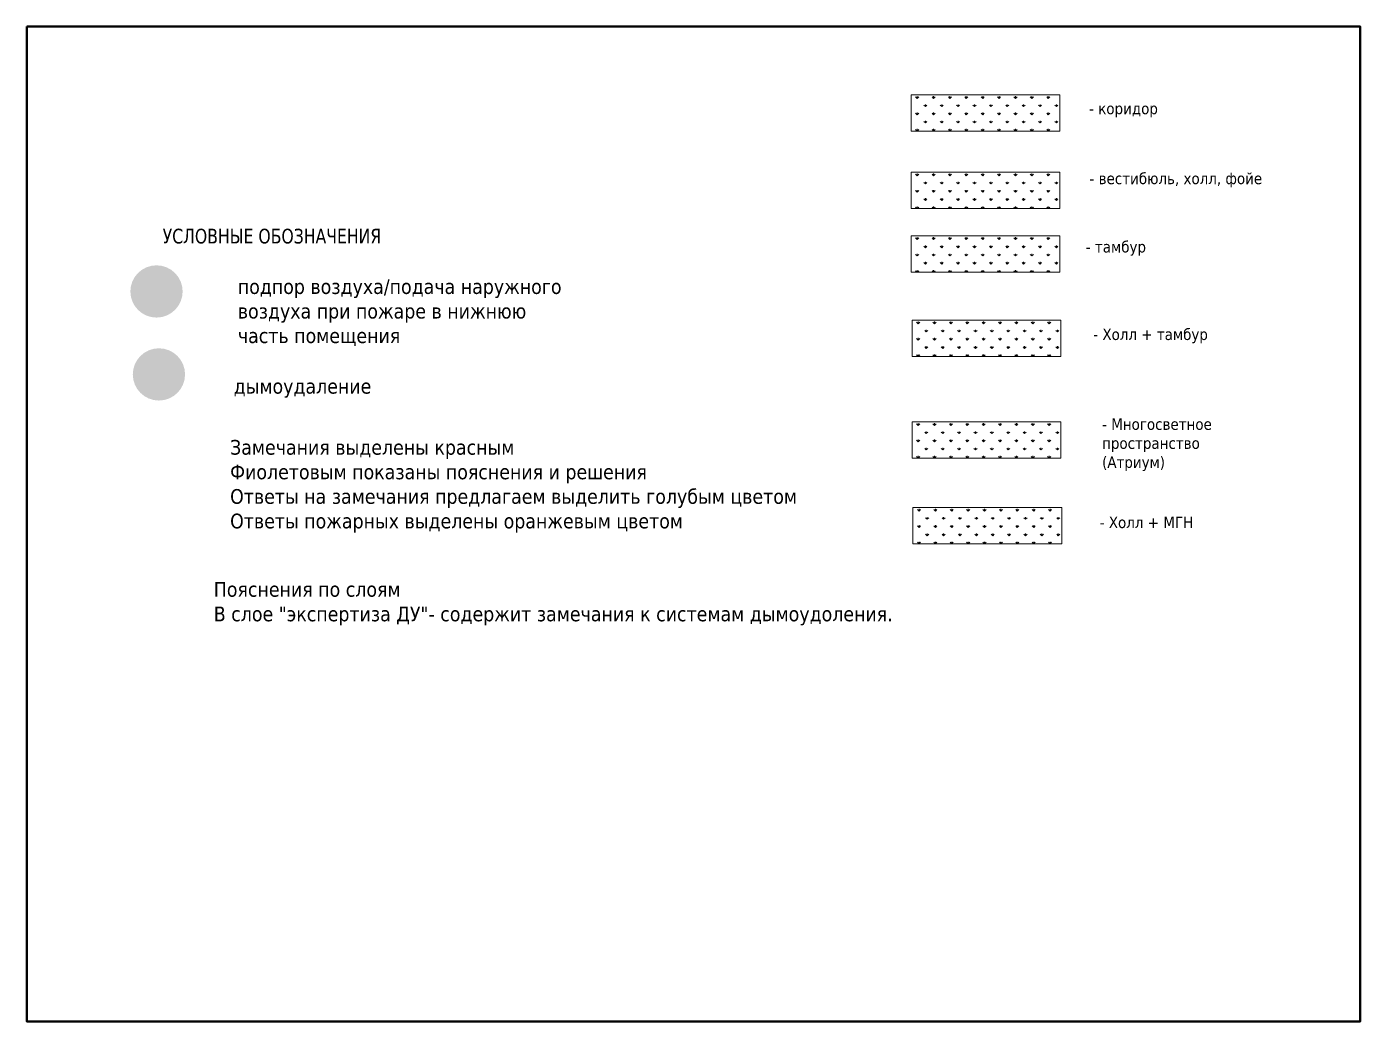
# Model space of a CAD drawing. Header units: millimetres. Extents: x -584918 to 2941280, y 3000189 to 4229862.
# Drawn here: x 337041 to 365115, y 3652219 to 3673163 of the extents above; entities that cross this region are included whole.
import ezdxf

# ---------------------------------------------------------------- set-up
doc = ezdxf.new("R2010")
doc.units = ezdxf.units.MM
doc.layers.add('экспертиза ДУ', color=1, linetype='Continuous', lineweight=0)
doc.layers.add('экспертиза условные обозначения', color=1, linetype='Continuous', lineweight=0)
doc.styles.get("Standard").update_dxf_attribs({"font": 'arial.ttf'})
doc.styles.add('ЭКСПЕРТИЗА', font='tahoma.ttf')

msp = doc.modelspace()

# ---------------------------------------------------------------- hatches: boundary and pattern name
at = {"layer": 'экспертиза ДУ', "lineweight": 0}
h = msp.add_hatch(color=5, dxfattribs=at)
edge = h.paths.add_edge_path()
edge.add_arc((339774.035, 3667587.51), 550.23, 0, 360)
h = msp.add_hatch(color=30, dxfattribs=at)
edge = h.paths.add_edge_path()
edge.add_arc((339825.083, 3665840.792), 550.23, 0, 360)
at = {"layer": 'экспертиза условные обозначения', "lineweight": 0}
h = msp.add_hatch(dxfattribs=at)
h.set_pattern_fill('GRASS', color=3, scale=9.6, style=0)
h.set_pattern_definition([(90, (474584.63, 3694239.52), (-172.42092, 172.42092), [45.72, -299.12184]), (45, (474584.63, 3694239.52), (-172.4209, 172.4209), [45.72, -198.12]), (135, (474584.63, 3694239.52), (-172.4209, -172.4209), [45.72, -198.12])])
h.paths.add_polyline_path([(355659.585, 3671728.504), (358790.919, 3671728.504), (358790.919, 3670962.449), (355659.585, 3670962.449)])
h = msp.add_hatch(dxfattribs=at)
h.set_pattern_fill('GRASS', color=6, scale=9.6, style=0)
h.set_pattern_definition([(90, (474584.63, 3692609.75), (-172.42092, 172.42092), [45.72, -299.12184]), (45, (474584.63, 3692609.75), (-172.4209, 172.4209), [45.72, -198.12]), (135, (474584.63, 3692609.75), (-172.4209, -172.4209), [45.72, -198.12])])
h.paths.add_polyline_path([(355659.585, 3670098.737), (358790.919, 3670098.737), (358790.919, 3669332.682), (355659.585, 3669332.682)])
h = msp.add_hatch(dxfattribs=at)
h.set_pattern_fill('GRASS', color=4, scale=9.6, style=0)
h.set_pattern_definition([(90, (474584.63, 3691268.56), (-172.42092, 172.42092), [45.72, -299.12184]), (45, (474584.63, 3691268.56), (-172.4209, 172.4209), [45.72, -198.12]), (135, (474584.63, 3691268.56), (-172.4209, -172.4209), [45.72, -198.12])])
h.paths.add_polyline_path([(355659.585, 3668757.544), (358790.919, 3668757.544), (358790.919, 3667991.489), (355659.585, 3667991.489)])
at = {"layer": 'экспертиза условные обозначения', "lineweight": 0, "true_color": 0x636466}
h = msp.add_hatch(dxfattribs=at)
h.set_pattern_fill('GRASS', color=251, scale=9.6, style=0)
h.set_pattern_definition([(90, (474604.8, 3689494.07), (-172.42092, 172.42092), [45.72, -299.12184]), (45, (474604.8, 3689494.07), (-172.4209, 172.4209), [45.72, -198.12]), (135, (474604.8, 3689494.07), (-172.4209, -172.4209), [45.72, -198.12])])
h.paths.add_polyline_path([(355679.758, 3666983.057), (358811.091, 3666983.057), (358811.091, 3666217.002), (355679.758, 3666217.002)])
at = {"layer": 'экспертиза условные обозначения', "lineweight": 0}
h = msp.add_hatch(dxfattribs=at)
h.set_pattern_fill('GRASS', color=2, scale=9.6, style=0)
h.set_pattern_definition([(90, (474604.8, 3687354.82), (-172.42092, 172.42092), [45.72, -299.12184]), (45, (474604.8, 3687354.82), (-172.4209, 172.4209), [45.72, -198.12]), (135, (474604.8, 3687354.82), (-172.4209, -172.4209), [45.72, -198.12])])
h.paths.add_polyline_path([(355679.758, 3664843.804), (358811.091, 3664843.804), (358811.091, 3664077.749), (355679.758, 3664077.749)])
h = msp.add_hatch(dxfattribs=at)
h.set_pattern_fill('GRASS', color=5, scale=9.6, style=0)
h.set_pattern_definition([(90, (474623.1, 3685549.57), (-172.42092, 172.42092), [45.72, -299.12184]), (45, (474623.1, 3685549.57), (-172.4209, 172.4209), [45.72, -198.12]), (135, (474623.1, 3685549.57), (-172.4209, -172.4209), [45.72, -198.12])])
h.paths.add_polyline_path([(355698.063, 3663038.552), (358829.396, 3663038.552), (358829.396, 3662272.498), (355698.063, 3662272.498)])

# ---------------------------------------------------------------- linework, layer by layer
at = {"layer": 'экспертиза условные обозначения', "lineweight": 50, "ltscale": 10000}
msp.add_lwpolyline([(337040.982, 3673163.019), (365115.435, 3673163.019), (365115.435, 3652219.24), (337040.982, 3652219.24)], close=True, dxfattribs=at)
msp.add_lwpolyline([(337040.982, 3673163.019), (365115.435, 3673163.019), (365115.435, 3652219.24), (337040.982, 3652219.24)], close=True, dxfattribs=at)
at = {"layer": 'экспертиза условные обозначения', "color": 3, "lineweight": 0}
msp.add_lwpolyline([(355659.585, 3671728.504), (358790.919, 3671728.504), (358790.919, 3670962.449), (355659.585, 3670962.449)], close=True, dxfattribs=at)
at = {"layer": 'экспертиза условные обозначения', "color": 6, "lineweight": 0}
msp.add_lwpolyline([(355659.585, 3670098.737), (358790.919, 3670098.737), (358790.919, 3669332.682), (355659.585, 3669332.682)], close=True, dxfattribs=at)
at = {"layer": 'экспертиза условные обозначения', "color": 4, "lineweight": 0}
msp.add_lwpolyline([(355659.585, 3668757.544), (358790.919, 3668757.544), (358790.919, 3667991.489), (355659.585, 3667991.489)], close=True, dxfattribs=at)
at = {"layer": 'экспертиза условные обозначения', "color": 251, "lineweight": 0, "true_color": 0x636466}
msp.add_lwpolyline([(355679.758, 3666983.057), (358811.091, 3666983.057), (358811.091, 3666217.002), (355679.758, 3666217.002)], close=True, dxfattribs=at)
at = {"layer": 'экспертиза условные обозначения', "color": 2, "lineweight": 0}
msp.add_lwpolyline([(355679.758, 3664843.804), (358811.091, 3664843.804), (358811.091, 3664077.749), (355679.758, 3664077.749)], close=True, dxfattribs=at)
at = {"layer": 'экспертиза условные обозначения', "color": 5, "lineweight": 0}
msp.add_lwpolyline([(355698.063, 3663038.552), (358829.396, 3663038.552), (358829.396, 3662272.498), (355698.063, 3662272.498)], close=True, dxfattribs=at)

# ---------------------------------------------------------------- texts
at = {"layer": 'экспертиза условные обозначения', "color": 1, "ltscale": 100, "char_height": 240, "attachment_point": 1}
for s, insert, width in [('{\\fTahoma|b0|i0|c204|p32;- коридор}', (359405.577, 3671559.718), 3130.93009), ('{\\fTahoma|b0|i0|c204|p34;- вестибюль, холл, фойе}', (359414.454, 3670086.546), 5210.56064), ('{\\fTahoma|b0|i0|c204|p32;- тамбур}', (359337.32, 3668647.539), 3130.93009), ('{\\fTahoma|b0|i0|c204|p34;- Холл + тамбур}', (359493.809, 3666805.312), 3130.93009), ('{\\fTahoma|b0|i0|c204|p34;- Многосветное пространство (Атриум)}', (359679.212, 3664913.127), 3130.93009), ('{\\fTahoma|b0|i0|c204|p34;- Холл + МГН}', (359628.85, 3662844.803), 3130.93009)]:
    msp.add_mtext(s, dxfattribs=dict(at, insert=insert, width=width))
at = {"layer": 'экспертиза условные обозначения', "ltscale": 100, "insert": (339903.664, 3668907.979), "char_height": 310.23876, "width": 24479.87797, "attachment_point": 1, "style": 'ЭКСПЕРТИЗА'}
msp.add_mtext('{\\fTahoma|b0|i0|c204|p32;\\W0.9;\\C9;УСЛОВНЫЕ ОБОЗНАЧЕНИЯ}', dxfattribs=at)
at = {"layer": 'экспертиза условные обозначения', "color": 1, "ltscale": 100, "char_height": 310.23876, "attachment_point": 1, "style": 'ЭКСПЕРТИЗА'}
for s, insert, width in [('подпор воздуха/подача наружного воздуха при пожаре в нижнюю часть помещения ', (341485.98, 3667845.464), 7001.19268), ('дымоудаление  ', (341398.153, 3665746.594), 6822.88904), ('{\\fTahoma|b0|i0|c204|p32;Замечания выделены красным\\P\\C6;Фиолетовым показаны пояснения и решения\\C2;\\P\\C4;Ответы на замечания предлагаем выделить голубым цветом\\P\\C30;Ответы пожарных выделены оранжевым цветом}', (341323.609, 3664460.67), 13606.08265), ('{\\C7;Пояснения по слоям\\P}В слое "экспертиза ДУ"- содержит замечания к системам дымоудоления.', (340979.441, 3661470.25), 13606.08265)]:
    msp.add_mtext(s, dxfattribs=dict(at, insert=insert, width=width))

doc.saveas('drawing.dxf')
